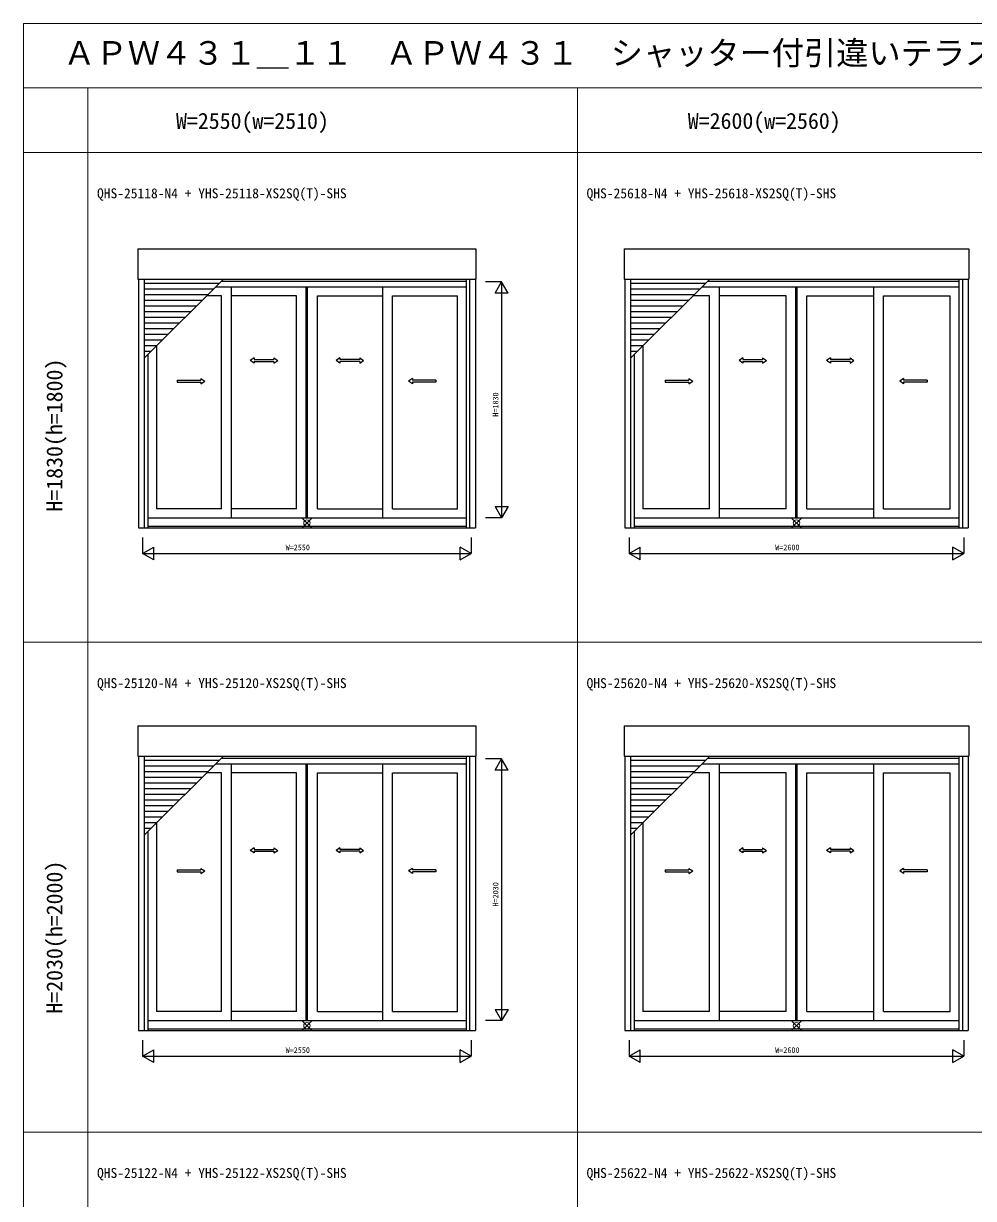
# Model space of a CAD drawing. Units: millimetres, scale not verified. Extents: x -13762 to 13750, y -10012 to 10000.
# Drawn here: x -13750 to -6376, y 884 to 10000 of the extents above; entities that cross this region are included whole.
import ezdxf
from ezdxf.enums import TextEntityAlignment as Align

# ---------------------------------------------------------------- set-up
doc = ezdxf.new("R2010")
doc.units = ezdxf.units.MM
doc.header["$LTSCALE"] = 50
for name, color, linetype in [('0-0_0', 3, 'Continuous'), ('0-1_YKK_A1', 4, 'Continuous'), ('0-9_YKK_N1', 2, 'Continuous')]:
    doc.layers.add(name, color=color, linetype=linetype)
doc.layers.add('0-7_YKK_F1', color=7, linetype='Continuous', lineweight=18)
doc.layers.add('0-8_YKK_IN', color=1, linetype='Continuous', lineweight=18)
doc.styles.add('ＭＳ ゴシック', font='')
doc.styles.get('ＭＳ ゴシック').set_extended_font_data('MS Gothic')

msp = doc.modelspace()

# ---------------------------------------------------------------- linework, layer by layer
at = {"layer": '0-1_YKK_A1'}
for p, q in [((-12861.3, 8251.3), (-10238.3, 8251.3)), ((-12861.3, 8251.3), (-12861.3, 8016.5)), ((-10238.3, 8251.3), (-10238.3, 8016.5)), ((-9086.3, 8251.3), (-6413.3, 8251.3)), ((-9086.3, 8251.3), (-9086.3, 8016.5)), ((-6413.3, 8251.3), (-6413.3, 8016.5)), ((-12861.3, 8016.5), (-10238.3, 8016.5)), ((-12857.3, 8016.5), (-12857.3, 6088.5)), ((-12812.3, 8016.5), (-12812.3, 6088.5)), ((-12812.3, 7402.6), (-12198.4, 8016.5)), ((-12231.4, 7983.49), (-12812.3, 7983.49)), ((-12275.4, 7939.49), (-12812.3, 7939.49)), ((-12258.9, 7956), (-10313.8, 7956)), ((-12214.9, 8000), (-10313.8, 8000)), ((-12135.3, 6164), (-12135.3, 7956)), ((-11554.8, 6164), (-11554.8, 7956)), ((-11544.8, 6164), (-11544.8, 7956)), ((-10964.3, 7956), (-10964.3, 6164)), ((-10313.8, 8016.5), (-10313.8, 6088.5)), ((-10287.3, 8016.5), (-10287.3, 6088.5)), ((-10242.3, 8016.5), (-10242.3, 6088.5)), ((-9086.3, 8016.5), (-6413.3, 8016.5)), ((-9082.3, 8016.5), (-9082.3, 6088.5)), ((-9037.3, 8016.5), (-9037.3, 6088.5)), ((-9037.3, 7402.6), (-8423.4, 8016.5)), ((-8456.4, 7983.49), (-9037.3, 7983.49)), ((-8500.4, 7939.49), (-9037.3, 7939.49)), ((-8483.9, 7956), (-6488.8, 7956)), ((-8439.9, 8000), (-6488.8, 8000)), ((-8347.8, 6164), (-8347.8, 7956)), ((-7754.8, 6164), (-7754.8, 7956)), ((-7744.8, 6164), (-7744.8, 7956)), ((-7151.8, 7956), (-7151.8, 6164)), ((-6488.8, 8016.5), (-6488.8, 6088.5)), ((-6462.3, 8016.5), (-6462.3, 6088.5)), ((-6417.3, 8016.5), (-6417.3, 6088.5)), ((-12319.4, 7895.49), (-12812.3, 7895.49)), ((-12363.4, 7851.49), (-12812.3, 7851.49)), ((-12213.3, 7887), (-12327.9, 7887)), ((-12213.3, 6234), (-12213.3, 7887)), ((-11630.8, 7887), (-12135.3, 7887)), ((-11630.8, 6234), (-11630.8, 7887)), ((-11468.8, 7887), (-10964.3, 7887)), ((-11468.8, 6234), (-11468.8, 7887)), ((-10886.3, 7887), (-10381.8, 7887)), ((-10886.3, 6234), (-10886.3, 7887)), ((-10381.8, 6234), (-10381.8, 7887)), ((-8544.4, 7895.49), (-9037.3, 7895.49)), ((-8588.4, 7851.49), (-9037.3, 7851.49)), ((-8425.8, 7887), (-8552.9, 7887)), ((-8425.8, 6234), (-8425.8, 7887)), ((-7830.8, 7887), (-8347.8, 7887)), ((-7830.8, 6234), (-7830.8, 7887)), ((-7668.8, 7887), (-7151.8, 7887)), ((-7668.8, 6234), (-7668.8, 7887)), ((-7073.8, 7887), (-6556.8, 7887)), ((-7073.8, 6234), (-7073.8, 7887)), ((-6556.8, 6234), (-6556.8, 7887)), ((-12407.4, 7807.49), (-12812.3, 7807.49)), ((-12451.4, 7763.49), (-12812.3, 7763.49)), ((-8632.4, 7807.49), (-9037.3, 7807.49)), ((-8676.4, 7763.49), (-9037.3, 7763.49)), ((-12495.4, 7719.49), (-12812.3, 7719.49)), ((-12539.4, 7675.49), (-12812.3, 7675.49)), ((-8720.4, 7719.49), (-9037.3, 7719.49)), ((-8764.4, 7675.49), (-9037.3, 7675.49)), ((-12583.4, 7631.49), (-12812.3, 7631.49)), ((-12627.4, 7587.49), (-12812.3, 7587.49)), ((-8808.4, 7631.49), (-9037.3, 7631.49)), ((-8852.4, 7587.49), (-9037.3, 7587.49)), ((-12671.4, 7543.49), (-12812.3, 7543.49)), ((-12715.4, 7499.49), (-12812.3, 7499.49)), ((-12717.8, 7497.1), (-12717.8, 6234)), ((-8896.4, 7543.49), (-9037.3, 7543.49)), ((-8940.4, 7499.49), (-9037.3, 7499.49)), ((-8942.8, 7497.1), (-8942.8, 6234)), ((-12759.4, 7455.49), (-12812.3, 7455.49)), ((-12785.8, 7429.1), (-12785.8, 6088.5)), ((-11959.72, 7405.36), (-11989.72, 7385.36)), ((-11959.72, 7365.36), (-11989.72, 7385.36)), ((-11959.72, 7405.36), (-11959.72, 7392.86)), ((-11959.72, 7392.87), (-11806.38, 7392.89)), ((-11806.39, 7405.39), (-11776.38, 7385.39)), ((-11806.39, 7405.39), (-11806.38, 7392.89)), ((-11806.37, 7365.39), (-11776.38, 7385.39)), ((-11293.21, 7405.39), (-11323.22, 7385.39)), ((-11293.23, 7365.39), (-11323.22, 7385.39)), ((-11293.21, 7405.39), (-11293.22, 7392.89)), ((-11139.88, 7392.87), (-11293.22, 7392.89)), ((-11139.88, 7405.36), (-11109.88, 7385.36)), ((-11139.88, 7405.36), (-11139.88, 7392.86)), ((-11139.88, 7365.36), (-11109.88, 7385.36)), ((-8984.4, 7455.49), (-9037.3, 7455.49)), ((-9010.8, 7429.1), (-9010.8, 6088.5)), ((-8165.97, 7405.36), (-8195.97, 7385.36)), ((-8165.97, 7365.36), (-8195.97, 7385.36)), ((-8165.97, 7405.36), (-8165.97, 7392.86)), ((-8165.97, 7392.87), (-8012.64, 7392.89)), ((-8012.64, 7405.39), (-7982.64, 7385.39)), ((-8012.64, 7405.39), (-8012.64, 7392.89)), ((-8012.62, 7365.39), (-7982.64, 7385.39)), ((-7486.96, 7405.39), (-7516.96, 7385.39)), ((-7486.98, 7365.39), (-7516.96, 7385.39)), ((-7486.96, 7405.39), (-7486.96, 7392.89)), ((-7333.63, 7392.87), (-7486.96, 7392.89)), ((-7333.63, 7405.36), (-7303.63, 7385.36)), ((-7333.63, 7405.36), (-7333.63, 7392.86)), ((-7333.63, 7365.36), (-7303.63, 7385.36)), ((-11959.72, 7377.87), (-11806.37, 7377.89)), ((-11959.72, 7377.86), (-11959.72, 7365.36)), ((-11806.37, 7377.89), (-11806.37, 7365.39)), ((-11139.88, 7377.87), (-11293.23, 7377.89)), ((-11293.23, 7377.89), (-11293.23, 7365.39)), ((-11139.88, 7377.86), (-11139.88, 7365.36)), ((-8165.97, 7377.87), (-8012.63, 7377.89)), ((-8165.97, 7377.86), (-8165.97, 7365.36)), ((-8012.63, 7377.89), (-8012.62, 7365.39)), ((-7486.97, 7377.89), (-7486.98, 7365.39)), ((-7333.63, 7377.87), (-7486.97, 7377.89)), ((-7333.63, 7377.86), (-7333.63, 7365.36)), ((-12556.47, 7232.87), (-12373.13, 7232.87)), ((-12556.47, 7232.87), (-12556.47, 7217.88)), ((-12556.47, 7217.88), (-12373.13, 7217.87)), ((-12373.13, 7245.36), (-12343.13, 7225.36)), ((-12373.13, 7245.36), (-12373.13, 7232.87)), ((-12373.13, 7205.37), (-12343.13, 7225.36)), ((-12373.13, 7217.87), (-12373.13, 7205.37)), ((-10730.48, 7245.36), (-10760.48, 7225.36)), ((-10730.48, 7205.37), (-10760.48, 7225.36)), ((-10730.48, 7245.36), (-10730.48, 7232.87)), ((-10549.14, 7232.87), (-10730.48, 7232.87)), ((-10549.14, 7217.88), (-10730.48, 7217.87)), ((-10730.48, 7217.87), (-10730.48, 7205.37)), ((-10549.14, 7232.87), (-10549.14, 7217.88)), ((-8768.97, 7232.87), (-8585.63, 7232.87)), ((-8768.97, 7232.87), (-8768.97, 7217.88)), ((-8768.97, 7217.88), (-8585.63, 7217.87)), ((-8585.63, 7245.36), (-8555.63, 7225.36)), ((-8585.63, 7245.36), (-8585.63, 7232.87)), ((-8585.63, 7205.37), (-8555.63, 7225.36)), ((-8585.63, 7217.87), (-8585.63, 7205.37)), ((-6917.98, 7245.36), (-6947.98, 7225.36)), ((-6917.98, 7205.37), (-6947.98, 7225.36)), ((-6917.98, 7245.36), (-6917.98, 7232.87)), ((-6736.64, 7232.87), (-6917.98, 7232.87)), ((-6736.64, 7217.88), (-6917.98, 7217.87)), ((-6917.98, 7217.87), (-6917.98, 7205.37)), ((-6736.64, 7232.87), (-6736.64, 7217.88)), ((-12213.3, 6234), (-12717.8, 6234)), ((-11630.8, 6234), (-12135.3, 6234)), ((-11468.8, 6234), (-10964.3, 6234)), ((-10886.3, 6234), (-10381.8, 6234)), ((-8425.8, 6234), (-8942.8, 6234)), ((-7830.8, 6234), (-8347.8, 6234)), ((-7668.8, 6234), (-7151.8, 6234)), ((-7073.8, 6234), (-6556.8, 6234)), ((-12785.8, 6164), (-10313.8, 6164)), ((-9010.8, 6164), (-6488.8, 6164)), ((-12857.3, 6088.5), (-10242.3, 6088.5)), ((-12785.8, 6101.5), (-10313.8, 6101.5)), ((-9082.3, 6088.5), (-6417.3, 6088.5)), ((-9010.8, 6101.5), (-6488.8, 6101.5)), ((-12861.3, 4551.3), (-10238.3, 4551.3)), ((-12861.3, 4551.3), (-12861.3, 4316.5)), ((-10238.3, 4551.3), (-10238.3, 4316.5)), ((-9086.3, 4551.3), (-6413.3, 4551.3)), ((-9086.3, 4551.3), (-9086.3, 4316.5)), ((-6413.3, 4551.3), (-6413.3, 4316.5)), ((-12861.3, 4316.5), (-10238.3, 4316.5)), ((-12857.3, 4316.5), (-12857.3, 2188.5)), ((-12812.3, 4316.5), (-12812.3, 2188.5)), ((-12812.3, 3702.6), (-12198.4, 4316.5)), ((-12214.9, 4300), (-10313.8, 4300)), ((-10313.8, 4316.5), (-10313.8, 2188.5)), ((-10287.3, 4316.5), (-10287.3, 2188.5)), ((-10242.3, 4316.5), (-10242.3, 2188.5)), ((-9086.3, 4316.5), (-6413.3, 4316.5)), ((-9082.3, 4316.5), (-9082.3, 2188.5)), ((-9037.3, 4316.5), (-9037.3, 2188.5)), ((-9037.3, 3702.6), (-8423.4, 4316.5)), ((-8439.9, 4300), (-6488.8, 4300)), ((-6488.8, 4316.5), (-6488.8, 2188.5)), ((-6462.3, 4316.5), (-6462.3, 2188.5)), ((-6417.3, 4316.5), (-6417.3, 2188.5)), ((-12231.4, 4283.49), (-12812.3, 4283.49)), ((-12275.4, 4239.49), (-12812.3, 4239.49)), ((-12319.4, 4195.49), (-12812.3, 4195.49)), ((-12258.9, 4256), (-10313.8, 4256)), ((-12135.3, 2264), (-12135.3, 4256)), ((-11554.8, 2264), (-11554.8, 4256)), ((-11544.8, 2264), (-11544.8, 4256)), ((-10964.3, 4256), (-10964.3, 2264)), ((-8456.4, 4283.49), (-9037.3, 4283.49)), ((-8500.4, 4239.49), (-9037.3, 4239.49)), ((-8544.4, 4195.49), (-9037.3, 4195.49)), ((-8483.9, 4256), (-6488.8, 4256)), ((-8347.8, 2264), (-8347.8, 4256)), ((-7754.8, 2264), (-7754.8, 4256)), ((-7744.8, 2264), (-7744.8, 4256)), ((-7151.8, 4256), (-7151.8, 2264)), ((-12363.4, 4151.49), (-12812.3, 4151.49)), ((-12407.4, 4107.49), (-12812.3, 4107.49)), ((-12213.3, 4187), (-12327.9, 4187)), ((-12213.3, 2334), (-12213.3, 4187)), ((-11630.8, 4187), (-12135.3, 4187)), ((-11630.8, 2334), (-11630.8, 4187)), ((-11468.8, 4187), (-10964.3, 4187)), ((-11468.8, 2334), (-11468.8, 4187)), ((-10886.3, 4187), (-10381.8, 4187)), ((-10886.3, 2334), (-10886.3, 4187)), ((-10381.8, 2334), (-10381.8, 4187)), ((-8588.4, 4151.49), (-9037.3, 4151.49)), ((-8632.4, 4107.49), (-9037.3, 4107.49)), ((-8425.8, 4187), (-8552.9, 4187)), ((-8425.8, 2334), (-8425.8, 4187)), ((-7830.8, 4187), (-8347.8, 4187)), ((-7830.8, 2334), (-7830.8, 4187)), ((-7668.8, 4187), (-7151.8, 4187)), ((-7668.8, 2334), (-7668.8, 4187)), ((-7073.8, 4187), (-6556.8, 4187)), ((-7073.8, 2334), (-7073.8, 4187)), ((-6556.8, 2334), (-6556.8, 4187)), ((-12451.4, 4063.49), (-12812.3, 4063.49)), ((-12495.4, 4019.49), (-12812.3, 4019.49)), ((-8676.4, 4063.49), (-9037.3, 4063.49)), ((-8720.4, 4019.49), (-9037.3, 4019.49)), ((-12539.4, 3975.49), (-12812.3, 3975.49)), ((-12583.4, 3931.49), (-12812.3, 3931.49)), ((-8764.4, 3975.49), (-9037.3, 3975.49)), ((-8808.4, 3931.49), (-9037.3, 3931.49)), ((-12627.4, 3887.49), (-12812.3, 3887.49)), ((-12671.4, 3843.49), (-12812.3, 3843.49)), ((-8852.4, 3887.49), (-9037.3, 3887.49)), ((-8896.4, 3843.49), (-9037.3, 3843.49)), ((-12715.4, 3799.49), (-12812.3, 3799.49)), ((-12759.4, 3755.49), (-12812.3, 3755.49)), ((-12717.8, 3797.1), (-12717.8, 2334)), ((-8940.4, 3799.49), (-9037.3, 3799.49)), ((-8984.4, 3755.49), (-9037.3, 3755.49)), ((-8942.8, 3797.1), (-8942.8, 2334)), ((-12785.8, 3729.1), (-12785.8, 2188.5)), ((-9010.8, 3729.1), (-9010.8, 2188.5)), ((-11959.72, 3605.36), (-11989.72, 3585.36)), ((-11959.72, 3565.36), (-11989.72, 3585.36)), ((-11959.72, 3605.36), (-11959.72, 3592.86)), ((-11959.72, 3592.87), (-11806.38, 3592.89)), ((-11959.72, 3577.87), (-11806.37, 3577.89)), ((-11959.72, 3577.86), (-11959.72, 3565.36)), ((-11806.39, 3605.39), (-11776.38, 3585.39)), ((-11806.39, 3605.39), (-11806.38, 3592.89)), ((-11806.37, 3565.39), (-11776.38, 3585.39)), ((-11806.37, 3577.89), (-11806.37, 3565.39)), ((-11293.21, 3605.39), (-11323.22, 3585.39)), ((-11293.23, 3565.39), (-11323.22, 3585.39)), ((-11139.88, 3577.87), (-11293.23, 3577.89)), ((-11293.23, 3577.89), (-11293.23, 3565.39)), ((-11293.21, 3605.39), (-11293.22, 3592.89)), ((-11139.88, 3592.87), (-11293.22, 3592.89)), ((-11139.88, 3605.36), (-11109.88, 3585.36)), ((-11139.88, 3605.36), (-11139.88, 3592.86)), ((-11139.88, 3565.36), (-11109.88, 3585.36)), ((-11139.88, 3577.86), (-11139.88, 3565.36)), ((-8165.97, 3605.36), (-8195.97, 3585.36)), ((-8165.97, 3565.36), (-8195.97, 3585.36)), ((-8165.97, 3605.36), (-8165.97, 3592.86)), ((-8165.97, 3592.87), (-8012.64, 3592.89)), ((-8165.97, 3577.87), (-8012.63, 3577.89)), ((-8165.97, 3577.86), (-8165.97, 3565.36)), ((-8012.64, 3605.39), (-7982.64, 3585.39)), ((-8012.64, 3605.39), (-8012.64, 3592.89)), ((-8012.63, 3577.89), (-8012.62, 3565.39)), ((-8012.62, 3565.39), (-7982.64, 3585.39)), ((-7486.96, 3605.39), (-7516.96, 3585.39)), ((-7486.98, 3565.39), (-7516.96, 3585.39)), ((-7486.97, 3577.89), (-7486.98, 3565.39)), ((-7333.63, 3577.87), (-7486.97, 3577.89)), ((-7486.96, 3605.39), (-7486.96, 3592.89)), ((-7333.63, 3592.87), (-7486.96, 3592.89)), ((-7333.63, 3605.36), (-7303.63, 3585.36)), ((-7333.63, 3605.36), (-7333.63, 3592.86)), ((-7333.63, 3565.36), (-7303.63, 3585.36)), ((-7333.63, 3577.86), (-7333.63, 3565.36)), ((-12556.47, 3432.87), (-12373.13, 3432.87)), ((-12556.47, 3432.87), (-12556.47, 3417.88)), ((-12556.47, 3417.88), (-12373.13, 3417.87)), ((-12373.13, 3445.36), (-12343.13, 3425.36)), ((-12373.13, 3445.36), (-12373.13, 3432.87)), ((-12373.13, 3405.37), (-12343.13, 3425.36)), ((-12373.13, 3417.87), (-12373.13, 3405.37)), ((-10730.48, 3445.36), (-10760.48, 3425.36)), ((-10730.48, 3405.37), (-10760.48, 3425.36)), ((-10730.48, 3445.36), (-10730.48, 3432.87)), ((-10549.14, 3432.87), (-10730.48, 3432.87)), ((-10549.14, 3417.88), (-10730.48, 3417.87)), ((-10730.48, 3417.87), (-10730.48, 3405.37)), ((-10549.14, 3432.87), (-10549.14, 3417.88)), ((-8768.97, 3432.87), (-8585.63, 3432.87)), ((-8768.97, 3432.87), (-8768.97, 3417.88)), ((-8768.97, 3417.88), (-8585.63, 3417.87)), ((-8585.63, 3445.36), (-8555.63, 3425.36)), ((-8585.63, 3445.36), (-8585.63, 3432.87)), ((-8585.63, 3405.37), (-8555.63, 3425.36)), ((-8585.63, 3417.87), (-8585.63, 3405.37)), ((-6917.98, 3445.36), (-6947.98, 3425.36)), ((-6917.98, 3405.37), (-6947.98, 3425.36)), ((-6917.98, 3445.36), (-6917.98, 3432.87)), ((-6736.64, 3432.87), (-6917.98, 3432.87)), ((-6736.64, 3417.88), (-6917.98, 3417.87)), ((-6917.98, 3417.87), (-6917.98, 3405.37)), ((-6736.64, 3432.87), (-6736.64, 3417.88)), ((-12213.3, 2334), (-12717.8, 2334)), ((-11630.8, 2334), (-12135.3, 2334)), ((-11468.8, 2334), (-10964.3, 2334)), ((-10886.3, 2334), (-10381.8, 2334)), ((-8425.8, 2334), (-8942.8, 2334)), ((-7830.8, 2334), (-8347.8, 2334)), ((-7668.8, 2334), (-7151.8, 2334)), ((-7073.8, 2334), (-6556.8, 2334)), ((-12857.3, 2188.5), (-10242.3, 2188.5)), ((-12785.8, 2264), (-10313.8, 2264)), ((-12785.8, 2201.5), (-10313.8, 2201.5)), ((-9082.3, 2188.5), (-6417.3, 2188.5)), ((-9010.8, 2264), (-6488.8, 2264)), ((-9010.8, 2201.5), (-6488.8, 2201.5))]:
    msp.add_line(p, q, dxfattribs=at)
at = {"layer": '0-7_YKK_F1'}
for p, q in [((-13749.8, 10000), (13750.2, 10000)), ((-13749.8, -10000), (-13749.8, 10000)), ((-13749.8, 9500), (13250.2, 9500)), ((-13249.8, -10000), (-13249.8, 9500)), ((-9449.8, -10000), (-9449.8, 9500)), ((-13749.8, 9000), (13250.2, 9000)), ((-13749.8, 5200), (-3349.8, 5200)), ((-13749.8, 1400), (-3349.8, 1400))]:
    msp.add_line(p, q, dxfattribs=at)
at = {"layer": '0-8_YKK_IN'}
for p, q in [((-11514.44, 6160.35), (-11585.16, 6089.64)), ((-11514.44, 6089.64), (-11585.16, 6160.35)), ((-7714.44, 6160.35), (-7785.16, 6089.64)), ((-7714.44, 6089.64), (-7785.16, 6160.35)), ((-11514.44, 2260.35), (-11585.16, 2189.64)), ((-11514.44, 2189.64), (-11585.16, 2260.35)), ((-7714.44, 2260.35), (-7785.16, 2189.64)), ((-7714.44, 2189.64), (-7785.16, 2260.35))]:
    msp.add_line(p, q, dxfattribs=at)
for centre in [(-11549.8, 6125), (-7749.8, 6125), (-11549.8, 2225), (-7749.8, 2225)]:
    msp.add_circle(centre, 25, dxfattribs=at)
at = {"layer": '0-9_YKK_N1'}
for p, q in [((-10038.3, 7995), (-10163.3, 7995)), ((-10088.3, 7908.4), (-10038.3, 7995)), ((-9988.3, 7908.4), (-10038.3, 7995)), ((-9988.3, 7908.4), (-10088.3, 7908.4)), ((-10088.3, 6251.6), (-9988.3, 6251.6)), ((-10088.3, 6251.6), (-10038.3, 6165)), ((-9988.3, 6251.6), (-10038.3, 6165)), ((-12824.8, 6013.5), (-12824.8, 5888.5)), ((-12824.8, 5888.5), (-12738.2, 5938.5)), ((-12738.2, 5838.5), (-12738.2, 5938.5)), ((-10361.4, 5838.5), (-10361.4, 5938.5)), ((-10274.8, 5888.5), (-10361.4, 5938.5)), ((-10274.8, 6013.5), (-10274.8, 5888.5)), ((-9049.8, 6013.5), (-9049.8, 5888.5)), ((-9049.8, 5888.5), (-8963.2, 5938.5)), ((-8963.2, 5838.5), (-8963.2, 5938.5)), ((-6536.4, 5838.5), (-6536.4, 5938.5)), ((-6449.8, 5888.5), (-6536.4, 5938.5)), ((-6449.8, 6013.5), (-6449.8, 5888.5)), ((-12824.8, 5888.5), (-10274.8, 5888.5)), ((-12738.2, 5838.5), (-12824.8, 5888.5)), ((-10361.4, 5838.5), (-10274.8, 5888.5)), ((-9049.8, 5888.5), (-6449.8, 5888.5)), ((-8963.2, 5838.5), (-9049.8, 5888.5)), ((-6536.4, 5838.5), (-6449.8, 5888.5)), ((-10038.3, 4295), (-10163.3, 4295)), ((-10088.3, 4208.4), (-10038.3, 4295)), ((-9988.3, 4208.4), (-10038.3, 4295)), ((-9988.3, 4208.4), (-10088.3, 4208.4)), ((-10088.3, 2351.6), (-9988.3, 2351.6)), ((-10088.3, 2351.6), (-10038.3, 2265)), ((-9988.3, 2351.6), (-10038.3, 2265)), ((-12824.8, 2113.5), (-12824.8, 1988.5)), ((-10274.8, 2113.5), (-10274.8, 1988.5)), ((-9049.8, 2113.5), (-9049.8, 1988.5)), ((-6449.8, 2113.5), (-6449.8, 1988.5)), ((-12824.8, 1988.5), (-12738.2, 2038.5)), ((-12738.2, 1938.5), (-12738.2, 2038.5)), ((-10361.4, 1938.5), (-10361.4, 2038.5)), ((-10274.8, 1988.5), (-10361.4, 2038.5)), ((-9049.8, 1988.5), (-8963.2, 2038.5)), ((-8963.2, 1938.5), (-8963.2, 2038.5)), ((-6536.4, 1938.5), (-6536.4, 2038.5)), ((-6449.8, 1988.5), (-6536.4, 2038.5)), ((-12824.8, 1988.5), (-10274.8, 1988.5)), ((-12738.2, 1938.5), (-12824.8, 1988.5)), ((-10361.4, 1938.5), (-10274.8, 1988.5)), ((-9049.8, 1988.5), (-6449.8, 1988.5)), ((-8963.2, 1938.5), (-9049.8, 1988.5)), ((-6536.4, 1938.5), (-6449.8, 1988.5))]:
    msp.add_line(p, q, dxfattribs=at)
for points in [[(-10038.3, 7995), (-10038.3, 6165), (-10163.3, 6165)], [(-10038.3, 4295), (-10038.3, 2265), (-10163.3, 2265)]]:
    msp.add_lwpolyline(points, dxfattribs=at)

# ---------------------------------------------------------------- texts
at = {"layer": '0-0_0', "color": 7, "style": 'ＭＳ ゴシック'}
for s, height, p in [('ＡＰＷ４３１＿１１  ＡＰＷ４３１  シャッター付引違いテラス戸\u3000アングル無  ４枚建  手動・リモコンシャッター', 183.3, (-13440.57, 9625)), ('QHS-25118-N4 + YHS-25118-XS2SQ(T)-SHS', 76.98, (-13179.12, 8621.12)), ('QHS-25618-N4 + YHS-25618-XS2SQ(T)-SHS', 76.98, (-9379.12, 8621.12)), ('QHS-25120-N4 + YHS-25120-XS2SQ(T)-SHS', 76.98, (-13179.12, 4821.12)), ('QHS-25620-N4 + YHS-25620-XS2SQ(T)-SHS', 76.98, (-9379.12, 4821.12)), ('QHS-25122-N4 + YHS-25122-XS2SQ(T)-SHS', 76.98, (-13179.12, 1021.12)), ('QHS-25622-N4 + YHS-25622-XS2SQ(T)-SHS', 76.98, (-9379.12, 1021.12))]:
    msp.add_text(s, height=height, dxfattribs=at).set_placement(p, align=Align.BOTTOM_LEFT)
at = {"layer": '0-0_0', "style": 'ＭＳ ゴシック'}
for s, p in [('W=2550(w=2510)', (-12566.15, 9144.81)), ('W=2600(w=2560)', (-8593.49, 9144.81))]:
    msp.add_text(s, height=124.6, dxfattribs=at).set_placement(p, align=Align.BOTTOM_LEFT)
for s, p in [('H=1830(h=1800)', (-13409.85, 6213.24)), ('H=2030(h=2000)', (-13409.85, 2318.25))]:
    msp.add_text(s, height=124.6, rotation=90, dxfattribs=at).set_placement(p, align=Align.BOTTOM_LEFT)
at = {"layer": '0-9_YKK_N1', "style": 'ＭＳ ゴシック'}
for s, p in [('H=1830', (-10050.3, 6949.7)), ('H=2030', (-10050.3, 3149.7))]:
    msp.add_text(s, height=43.99, rotation=90, dxfattribs=at).set_placement(p, align=Align.BOTTOM_LEFT)
for s, p in [('W=2550', (-11714.8, 5900.5)), ('W=2600', (-7914.8, 5900.5)), ('W=2550', (-11714.8, 2000.5)), ('W=2600', (-7914.8, 2000.5))]:
    msp.add_text(s, height=43.99, dxfattribs=at).set_placement(p, align=Align.BOTTOM_LEFT)

doc.saveas('drawing.dxf')
